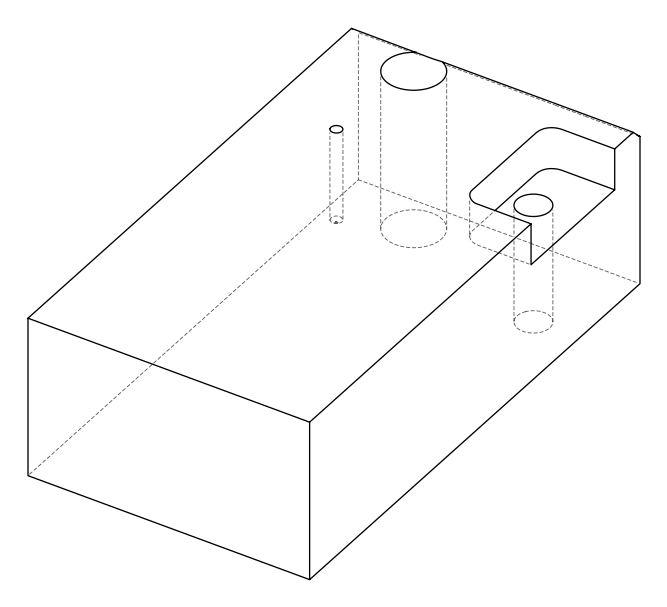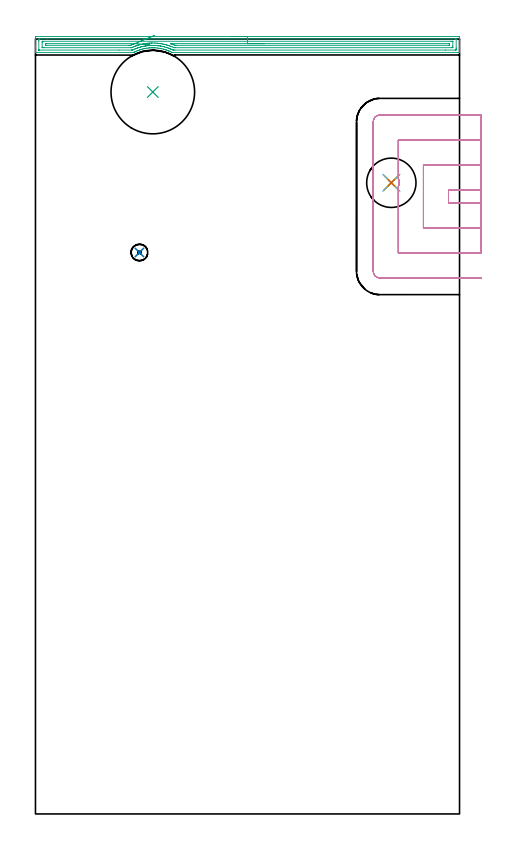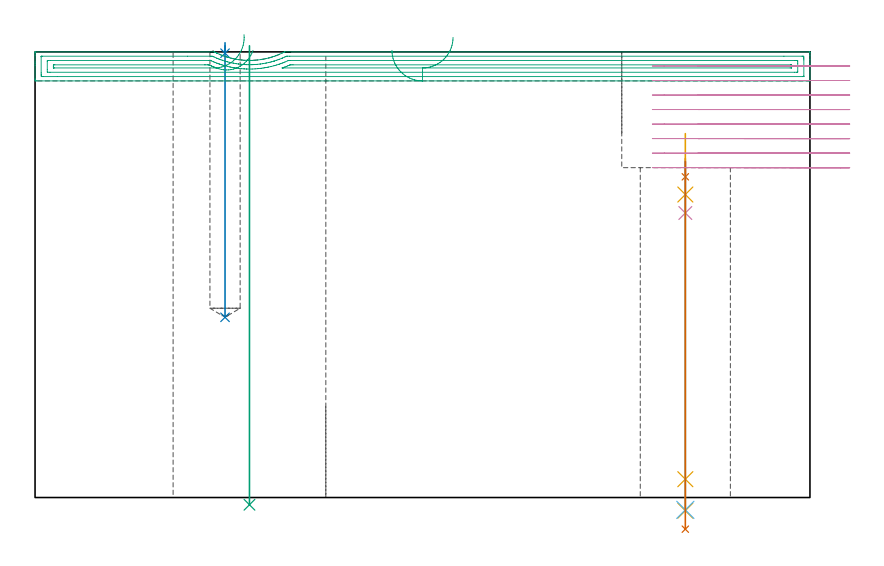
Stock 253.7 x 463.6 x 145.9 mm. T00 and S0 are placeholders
(PLAN: 10 operations, 8 tool changes, 25.1 min)
(1 SPOT_DRILL | STEP1HOLE_1 | NXT0321_9005460120000 | 0.06 min | 4448 mm3)
(2 SPOT_DRILL_1 | STEP1POCKET | NXT0321_9005460120000 | 0.03 min | 2 mm3)
(3 INDEXABLE_INSERT_DRILL_THROUGH_HOLE_FROM_SOLID | STEP1HOLE | NXT0302_038 | 0.6 min | 286345 mm3)
(4 DRILL_BLIND_HOLE_INTO_CENTER | STEP1HOLE_1 | UGT0301_494 | 0.08 min | 842 mm3)
(5 GUN_DRILL_THROUGH_HOLE | STEP1HOLE_1 | UGT0307_009 | 0.62 min | 11138 mm3)
(6 DRILL_TO_ENLARGE_THROUGH_HOLE | STEP1HOLE_1 | NXT0301_104 | 0.47 min | 5968 mm3)
(7 DRILL_TO_ENLARGE_THROUGH_HOLE_1 | STEP1HOLE_1 | UGT0301_394 | 0.49 min | 77252 mm3)
(8 DRILL_BLIND_HOLE_INTO_CENTER_1 | STEP1POCKET | UGT0301_494 | 0.36 min | 6486 mm3)
(9 AREA_MILL | FG_CHAMFER_SURFACE | UGT0205_001 | 8.3 min | 11401 mm3)
(10 MILL_SLOT | SLOT_PARTIAL_RECTANGULAR | UGT0201_094 | Follow Part, ap 5, ae 75% | 14.15 min | 245075 mm3)
(TOOL NXT0321_9005460120000 | NC Spot Drill, 142deg, 12mm, Carbide, Uncoated | D12 PA142 FL30 Z2)
(TOOL NXT0302_038 | Index. Insert Drill 50mm [880-D5000L50-04] | D50 PA176 FL200 Z2)
(TOOL UGT0301_494 | Carbide Drill 9.9 mm | D9.9 PA118 FL87 Z2)
(TOOL UGT0307_009 | Gun Drill 12 mm | D12 PA130 FL24 Z1)
(TOOL NXT0301_104 | Carbide Drill 14mm [860.1-1400-112A1-MM 2214] | D14 PA140 FL123 Z2)
(TOOL UGT0301_394 | Twist Drill 29.5 mm | D29.5 PA118 FL165 Z2)
(TOOL UGT0205_001 | Chamfer Mill 20 x 3 x 45 deg. | D20 FL50 Z2)
(TOOL UGT0201_094 | End mill 20 mm | D20 FL38 Z4)
(OP 1 SPOT_DRILL)
G17 G21 G94 G90
T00 M6
G54
G17 G0 G90 X212.9 Y377.6 S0 M3
G43 Z155.9 H0
G94 G81 G98 Z105. F250. R111.
G80
M5
M2
(OP 2 SPOT_DRILL_1)
G17 G21 G94 G90
T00 M6
G54
G17 G0 G90 X62.2 Y335.9 S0 M3
G43 Z155.9 H0
G94 G81 G98 Z145.474 F250. R148.9
G80
M5
M2
(OP 3 INDEXABLE_INSERT_DRILL_THROUGH_HOLE_FROM_SOLID)
G17 G21 G94 G90
T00 M6
G54
G17 G0 G90 X70.2 Y431.9 S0 M3
G43 Z155.9 H1
G94 G81 G98 Z-2.373 F250. R147.9
G80
M5
M2
(OP 4 DRILL_BLIND_HOLE_INTO_CENTER)
G17 G21 G94 G90
T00 M6
G54
G17 G0 G90 X212.9 Y377.6 S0 M3
G43 Z155.9 H0
G94 G81 G98 Z93.15 F250. R110.
G80
M5
M2
(OP 5 GUN_DRILL_THROUGH_HOLE)
G17 G21 G94 G90
T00 M6
G54
G17 G0 G90 X212.9 Y377.6 M8
G43 Z155.9 H0
Z119.148
S716 M3
G94 G1 Z99.202 F125. M26
G4 X.084
Z6. F250.
G4 X.084
Z-4.298 F125.
G4 X.084
M5
M9
G0 Z119.148
Z155.9
M2
(OP 6 DRILL_TO_ENLARGE_THROUGH_HOLE)
G17 G21 G94 G90
T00 M6
G54
G17 G0 G90 X212.9 Y377.6 S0 M3
G43 Z155.9 H1
G94 G73 G98 Z-4.048 F250. Q12.45 R110.
G80
M5
M2
(OP 7 DRILL_TO_ENLARGE_THROUGH_HOLE_1)
G17 G21 G94 G90
T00 M6
G54
G17 G0 G90 X212.9 Y377.6 S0 M3
G43 Z155.9 H0
G94 G73 G98 Z-10.363 F250. Q23.673 R110.
G80
M5
M2
(OP 8 DRILL_BLIND_HOLE_INTO_CENTER_1)
G17 G21 G94 G90
T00 M6
G54
G17 G0 G90 X62.2 Y335.9 S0 M3
G43 Z155.9 H0
G94 G81 G98 Z59. F250. R147.9
G80
M5
M2
(OP 9 AREA_MILL)
G17 G21 G94 G90
T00 M6
G54
G17 G0 G90 X116.85 Y465.1 S1061 M3
G43 Z155.9 H0
Z146.4
G94 G1 X116.888 Z145.528 F250.
X117.002 Z144.664
X117.191 Z143.812
X117.453 Z142.98
X117.787 Z142.174
X118.19 Z141.4
X118.658 Z140.664
X119.19 Z139.972
X119.779 Z139.329
X120.422 Z138.74
X121.114 Z138.209
X121.85 Z137.74
X122.624 Z137.337
X123.43 Z137.003
X124.262 Z136.741
X125.113 Z136.552
X125.978 Z136.438
X126.85 Z136.4
X253.098
X253.617 Y465.095 Z136.403
X253.69 Y465.091 Z136.406
X253.7 Y465.013 Z136.484
Y459.474 Z142.02
Y458.029 Z143.468
Y456.847 Z144.648
Y455.859 Z145.64
X253.697 Y455.728 Z145.765
X253.69 Y455.602 Z145.888
X253.544 Y455.6 Z145.9
X81.793
X81.699 Y455.605 Z145.891
X81.634 Y455.631 Z145.867
X81.454 Y455.72 Z145.778
X80.901 Y455.987 Z145.513
X80.009 Y456.39 Z145.107
X79.827 Y456.469 Z145.031
X79.757 Y456.498 Z145.001
X79.151 Y456.737 Z144.76
X78.843 Y456.847 Z144.651
X78.26 Y457.053 Z144.441
X77.999 Y457.141 Z144.359
X77.778 Y457.209 Z144.283
X77.332 Y457.354 Z144.139
X77.087 Y457.429 Z144.068
X76.979 Y457.458 Z144.039
X76.476 Y457.595 Z143.904
X75.585 Y457.803 Z143.695
X74.693 Y457.982 Z143.516
X73.802 Y458.128 Z143.367
X72.91 Y458.241 Z143.252
X72.019 Y458.324 Z143.173
X71.127 Y458.376 Z143.122
X70.681 Y458.391 Z143.106
X70.381 Y458.392 Z143.1
X70.238 Y458.395 Z143.102
X70.195 Y458.394
X69.344 Y458.375 Z143.12
X68.452 Y458.329 Z143.169
X68.41 Y458.325 Z143.172
X67.561 Y458.248 Z143.245
X66.669 Y458.138 Z143.357
X65.778 Y457.995 Z143.502
X64.886 Y457.818 Z143.679
X63.994 Y457.612 Z143.886
X63.595 Y457.508 Z143.99
X63.385 Y457.446 Z144.051
X63.103 Y457.362 Z144.132
X62.611 Y457.204 Z144.288
X62.398 Y457.139 Z144.36
X62.378 Y457.133 Z144.367
X62.211 Y457.077 Z144.417
X61.32 Y456.764 Z144.734
X61.272 Y456.745 Z144.752
X60.93 Y456.615 Z144.885
X60.428 Y456.403 Z145.094
X59.537 Y456.004 Z145.495
X59.468 Y455.971 Z145.528
X59.347 Y455.912 Z145.585
X58.947 Y455.72 Z145.778
X58.779 Y455.638 Z145.861
X58.701 Y455.605 Z145.891
X58.596 Y455.6 Z145.9
X0.156
X0.01 Y455.602 Z145.888
X0.003 Y455.727 Z145.765
X0. Y455.86 Z145.64
Y456.235 Z145.264
Y456.847 Z144.648
Y458.905 Z142.593
Y459.474 Z142.02
Y460.065 Z141.43
Y464.444 Z137.053
X0.004 Y464.729 Z136.769
X0.01 Y465.092 Z136.405
X0.227 Y465.096 Z136.402
X0.602 Y465.1 Z136.4
X126.85
Y463.686 Z137.814
X251.314 Y463.685 Z137.815
X251.485 Y463.684 Z137.816
X251.656 Y463.68 Z137.82
X251.69 Y463.678 Z137.822
X251.695 Y463.655 Z137.845
X251.697 Y463.628 Z137.872
X251.7 Y463.474 Z138.026
Y458.22 Z143.28
X251.696 Y457.723 Z143.777
X251.691 Y457.353 Z144.147
X251.665 Y457.021 Z144.479
X251.314 Y457.017 Z144.483
X251.142 Y457.015 Z144.485
X245.177 Y457.014 Z144.486
X83.407
X82.686 Y457.016 Z144.484
X82.512 Y457.017 Z144.483
X82.338 Y457.021 Z144.479
X82.102 Y457.125 Z144.375
X81.793 Y457.263 Z144.237
X81.012 Y457.614 Z143.886
X80.901 Y457.661 Z143.839
X80.753 Y457.723 Z143.777
X80.009 Y458.009 Z143.491
X79.543 Y458.18 Z143.32
X79.117 Y458.326 Z143.174
X78.304 Y458.599 Z142.901
X78.224 Y458.624 Z142.876
X78.186 Y458.636 Z142.864
X77.332 Y458.87 Z142.63
X76.956 Y458.968 Z142.532
X76.44 Y459.086 Z142.414
X75.799 Y459.227 Z142.273
X75.548 Y459.276 Z142.224
X74.696 Y459.435 Z142.065
X74.674 Y459.439 Z142.061
X74.455 Y459.474 Z142.026
X73.763 Y459.57 Z141.93
X73.651 Y459.584 Z141.916
X72.871 Y459.668 Z141.832
X72.652 Y459.689 Z141.811
X71.979 Y459.74 Z141.76
X71.689 Y459.759 Z141.741
X71.087 Y459.787 Z141.713
X70.756 Y459.799 Z141.701
X70.195 Y459.803 Z141.697
X69.864 Y459.799 Z141.701
X69.302 Y459.784 Z141.716
X68.998 Y459.773 Z141.727
X68.41 Y459.74 Z141.76
X68.156 Y459.723 Z141.777
X67.518 Y459.669 Z141.831
X67.337 Y459.652 Z141.848
X66.626 Y459.569 Z141.931
X66.54 Y459.559 Z141.941
X65.946 Y459.474 Z142.026
X65.764 Y459.445 Z142.055
X65.734 Y459.44 Z142.06
X65.008 Y459.311 Z142.189
X64.932 Y459.297 Z142.203
X64.841 Y459.279 Z142.221
X64.269 Y459.16 Z142.34
X64.125 Y459.129 Z142.371
X63.949 Y459.089 Z142.411
X63.548 Y458.992 Z142.508
X63.057 Y458.869 Z142.631
X62.84 Y458.811 Z142.689
X62.165 Y458.617 Z142.883
X62.15 Y458.612 Z142.888
X61.39 Y458.367 Z143.133
X61.272 Y458.327 Z143.173
X60.82 Y458.167 Z143.333
X60.38 Y458.007 Z143.493
X60.172 Y457.927 Z143.573
X59.653 Y457.723 Z143.777
X59.488 Y457.654 Z143.846
X58.596 Y457.257 Z144.243
X58.308 Y457.129 Z144.371
X58.062 Y457.021 Z144.479
X57.704 Y457.017 Z144.483
X57.532 Y457.015 Z144.485
X49.95 Y457.014 Z144.486
X2.387 Y457.015 Z144.485
X2.215 Y457.016 Z144.484
X2.044 Y457.02 Z144.48
X2.01 Y457.022 Z144.478
X2.005 Y457.045 Z144.455
X2.003 Y457.072 Z144.428
X2. Y457.226 Z144.274
Y462.48 Z139.02
X2.004 Y462.977 Z138.523
X2.009 Y463.347 Z138.153
X2.035 Y463.679 Z137.821
X2.387 Y463.683 Z137.817
X2.558 Y463.685 Z137.815
X7.305 Y463.686 Z137.814
X126.85
Y462.272 Z139.228
X248.637 Y462.271 Z139.229
X249.358 Y462.269 Z139.231
X249.529 Y462.267 Z139.233
X249.69 Y462.262 Z139.238
X249.695 Y462.101 Z139.399
X249.699 Y461.935 Z139.565
X249.7 Y459.307 Z142.193
X249.695 Y458.599 Z142.901
X249.693 Y458.438 Z143.062
X249.529 Y458.435 Z143.065
X248.809 Y458.429 Z143.071
X83.578
X83.218 Y458.431 Z143.069
X83.039 Y458.433 Z143.067
X82.951 Y458.435 Z143.065
X82.796 Y458.49 Z143.01
X81.793 Y458.925 Z142.575
X81.228 Y459.154 Z142.346
X80.901 Y459.276 Z142.224
X80.359 Y459.474 Z142.026
X80.009 Y459.596 Z141.904
X79.819 Y459.66 Z141.84
X79.117 Y459.883 Z141.617
X78.517 Y460.063 Z141.437
X78.224 Y460.142 Z141.358
X77.434 Y460.35 Z141.15
X77.332 Y460.374 Z141.126
X77.3 Y460.381 Z141.119
X76.44 Y460.567 Z140.933
X76.16 Y460.625 Z140.875
X75.548 Y460.736 Z140.764
X75.069 Y460.82 Z140.68
X74.656 Y460.882 Z140.618
X74.023 Y460.971 Z140.529
X73.763 Y461.002 Z140.498
X73.016 Y461.083 Z140.417
X72.871 Y461.096 Z140.404
X72.046 Y461.16 Z140.34
X71.087 Y461.21 Z140.29
X70.196 Y461.225 Z140.275
X69.322 Y461.206 Z140.294
X69.302
X68.471 Y461.166 Z140.334
X68.41 Y461.162 Z140.338
X67.64 Y461.106 Z140.394
X67.518 Y461.095 Z140.405
X66.83 Y461.026 Z140.474
X66.626 Y461.002 Z140.498
X66.039 Y460.926 Z140.574
X65.734 Y460.882 Z140.618
X65.266 Y460.808 Z140.692
X64.841 Y460.736 Z140.764
X64.509 Y460.676 Z140.824
X63.949 Y460.567 Z140.933
X63.767 Y460.529 Z140.971
X63.057 Y460.372 Z141.128
X63.039 Y460.368 Z141.132
X62.963 Y460.35 Z141.15
X62.329 Y460.188 Z141.312
X62.165 Y460.144 Z141.356
X61.639 Y459.99 Z141.51
X61.272 Y459.879 Z141.621
X60.961 Y459.78 Z141.72
X60.38 Y459.592 Z141.908
X60.291 Y459.562 Z141.938
X60.04 Y459.474 Z142.026
X59.636 Y459.329 Z142.171
X59.488 Y459.274 Z142.226
X58.997 Y459.081 Z142.419
X58.596 Y458.919 Z142.581
X58.368 Y458.822 Z142.678
X57.704 Y458.532 Z142.968
X57.515 Y458.453 Z143.047
X57.475 Y458.437 Z143.063
X57.433 Y458.434 Z143.066
X57.344 Y458.431 Z143.069
X56.984 Y458.429 Z143.071
X56.811 Y458.428 Z143.072
X5.063 Y458.429 Z143.071
X4.342 Y458.431 Z143.069
X4.171 Y458.433 Z143.067
X4.01 Y458.438 Z143.062
X4.005 Y458.599 Z142.901
X4.001 Y458.765 Z142.735
X4. Y461.393 Z140.107
X4.005 Y462.101 Z139.399
X4.007 Y462.262 Z139.238
X4.171 Y462.264 Z139.236
X4.891 Y462.271 Z139.229
X126.85 Y462.272 Z139.228
Y460.857 Z140.643
X247.228
X247.572 Y460.854 Z140.646
X247.634 Y460.852 Z140.648
X247.69 Y460.848 Z140.652
X247.7 Y460.35 Z141.15
X247.699 Y459.934 Z141.566
X247.698 Y459.882 Z141.618
X247.694 Y459.857 Z141.643
X247.691 Y459.85 Z141.65
X247.678 Y459.848 Z141.652
X247.542 Y459.844 Z141.656
X247.369 Y459.843 Z141.657
X84.47
X84.092 Y459.845 Z141.655
X83.578 Y459.85 Z141.65
X83.484 Y459.862 Z141.638
X83.359 Y459.915 Z141.585
X82.954 Y460.087 Z141.413
X82.686 Y460.196 Z141.304
X82.301 Y460.35 Z141.15
X81.793 Y460.542 Z140.958
X81.478 Y460.66 Z140.84
X81.164 Y460.772 Z140.728
X81.028 Y460.822 Z140.678
X80.964 Y460.848 Z140.652
X80.956 Y460.853 Z140.647
Y460.854 Z140.646
X81.039 Y460.856 Z140.644
X81.188 Y460.857 Z140.643
X81.276
X126.85
X127.722 Z140.681
X128.586 Z140.795
X129.438 Z140.983
X130.27 Z141.246
X131.076 Z141.58
X131.85 Z141.982
X132.586 Z142.451
X133.278 Z142.982
X133.921 Z143.572
X134.51 Z144.215
X135.041 Z144.907
X135.51 Z145.643
X135.913 Z146.417
X136.247 Z147.222
X136.509 Z148.054
X136.698 Z148.906
X136.812 Z149.771
X136.85 Z150.643
G0 Z155.9
X71.362 Y465.831
Z146.386
G1 X71.04 Y465.697 Z145.586
X70.655 Y465.536 Z144.82
X70.21 Y465.35 Z144.093
X69.708 Y465.14 Z143.411
X69.153 Y464.909 Z142.779
X68.549 Y464.656 Z142.202
X67.901 Y464.386 Z141.684
X67.215 Y464.099 Z141.229
X66.494 Y463.798 Z140.841
X65.744 Y463.485 Z140.522
X64.972 Y463.162 Z140.276
X64.183 Y462.833 Z140.103
X63.383 Y462.499 Z140.005
X62.578 Y462.162 Z139.984
X61.775 Y461.827 Z140.038
X60.979 Y461.494 Z140.168
X60.197 Y461.168 Z140.373
X59.434 Y460.849 Z140.651
X59.409 Y460.839 Z140.661
X59.285 Y460.791 Z140.709
X58.596 Y460.542 Z140.958
X58.455 Y460.489 Z141.011
X58.096 Y460.35 Z141.15
X57.818 Y460.238 Z141.262
X57.704 Y460.191 Z141.309
X57.194 Y459.975 Z141.525
X57.035 Y459.909 Z141.591
X56.931 Y459.868 Z141.632
X56.874 Y459.85 Z141.65
X56.811 Y459.848 Z141.652
X56.435 Y459.844 Z141.656
X55.919 Y459.843 Z141.657
X55.544
X6.472
X6.128 Y459.846 Z141.654
X6.066 Y459.848 Z141.652
X6.01 Y459.852 Z141.648
X6. Y460.35 Z141.15
X6.001 Y460.766 Z140.734
X6.002 Y460.818 Z140.682
X6.006 Y460.843 Z140.657
X6.009 Y460.85 Z140.65
X6.022 Y460.852 Z140.648
X6.158 Y460.856 Z140.644
X6.331 Y460.857 Z140.643
X59.176
X59.318 Y460.854 Z140.646
X59.414 Y460.851 Z140.649
X59.434 Y460.849 Z140.651
X60.294 Y460.768 Z140.77
X61.141 Y460.688 Z140.965
X61.967 Y460.61 Z141.232
X62.768 Y460.534 Z141.571
X63.535 Y460.462 Z141.979
X64.265 Y460.393 Z142.452
X64.951 Y460.329 Z142.988
X65.587 Y460.269 Z143.581
X66.17 Y460.214 Z144.228
X66.694 Y460.164 Z144.924
X67.156 Y460.121 Z145.662
X67.552 Y460.083 Z146.439
X67.88 Y460.052 Z147.247
X68.136 Y460.028 Z148.081
X68.318 Y460.011 Z148.933
X68.426 Y460.001 Z149.799
X68.458 Y459.998 Z150.671
X68.415 Y460.002 Z151.542
G0 Z155.9
M5
M2
(OP 10 MILL_SLOT)
G17 G21 G94 G90
T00 M6
G54
G17 G0 G90 X266.7 Y373.1 S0 M3
G43 Z156.033 H0
Z141.279
G94 G1 X263.7 F250.
X247.1 F500.
Y365.7
X263.7
X266.7 F250.
Y388.1
X263.7
X232.1 F500.
Y350.7
X263.7
X266.7 F250.
Y403.1
X263.7
X217.1 F500.
Y379.81
G2 X217.334 Y379.293 R4.748
X217.1 Y375.403 R4.758
G1 Y335.7
X263.7
X266.7 F250.
Y418.1
X263.7
X206. F500.
G3 X202.1 Y414.2 R3.9
G1 Y324.6
G3 X206. Y320.7 R3.9
G1 X263.7
X266.7 F250.
G0 Y373.1 Z136.525
G1 X263.7
X247.1 F500.
Y365.7
X263.7
X266.7 F250.
Y388.1
X263.7
X232.1 F500.
Y350.7
X263.7
X266.7 F250.
Y403.1
X263.7
X217.1 F500.
Y379.81
G2 X217.334 Y379.293 R4.748
X217.1 Y375.403 R4.758
G1 Y335.7
X263.7
X266.7 F250.
Y418.1
X263.7
X206. F500.
G3 X202.1 Y414.2 R3.9
G1 Y324.6
G3 X206. Y320.7 R3.9
G1 X263.7
X266.7 F250.
G0 Y373.1 Z131.771
G1 X263.7
X247.1 F500.
Y365.7
X263.7
X266.7 F250.
Y388.1
X263.7
X232.1 F500.
Y350.7
X263.7
X266.7 F250.
Y403.1
X263.7
X217.1 F500.
Y379.81
G2 X217.334 Y379.293 R4.748
X217.1 Y375.403 R4.758
G1 Y335.7
X263.7
X266.7 F250.
Y418.1
X263.7
X206. F500.
G3 X202.1 Y414.2 R3.9
G1 Y324.6
G3 X206. Y320.7 R3.9
G1 X263.7
X266.7 F250.
G0 Y373.1 Z127.016
G1 X263.7
X247.1 F500.
Y365.7
X263.7
X266.7 F250.
Y388.1
X263.7
X232.1 F500.
Y350.7
X263.7
X266.7 F250.
Y403.1
X263.7
X217.1 F500.
Y379.81
G2 X217.334 Y379.293 R4.748
X217.1 Y375.403 R4.758
G1 Y335.7
X263.7
X266.7 F250.
Y418.1
X263.7
X206. F500.
G3 X202.1 Y414.2 R3.9
G1 Y324.6
G3 X206. Y320.7 R3.9
G1 X263.7
X266.7 F250.
G0 Y373.1 Z122.262
G1 X263.7
X247.1 F500.
Y365.7
X263.7
X266.7 F250.
Y388.1
X263.7
X232.1 F500.
Y350.7
X263.7
X266.7 F250.
Y403.1
X263.7
X217.1 F500.
Y379.81
G2 X217.334 Y379.293 R4.748
X217.1 Y375.403 R4.758
G1 Y335.7
X263.7
X266.7 F250.
Y418.1
X263.7
X206. F500.
G3 X202.1 Y414.2 R3.9
G1 Y324.6
G3 X206. Y320.7 R3.9
G1 X263.7
X266.7 F250.
G0 Y373.1 Z117.508
G1 X263.7
X247.1 F500.
Y365.7
X263.7
X266.7 F250.
Y388.1
X263.7
X232.1 F500.
Y350.7
X263.7
X266.7 F250.
Y403.1
X263.7
X217.1 F500.
Y379.81
G2 X217.331 Y379.299 R4.747
X217.505 Y378.744 R4.755
X217.1 Y375.403 R4.758
G1 Y335.7
X263.7
X266.7 F250.
Y418.1
X263.7
X206. F500.
G3 X202.1 Y414.2 R3.9
G1 Y324.6
G3 X206. Y320.7 R3.9
G1 X263.7
X266.7 F250.
G0 Y373.1 Z112.754
G1 X263.7
X247.1 F500.
Y365.7
X263.7
X266.7 F250.
Y388.1
X263.7
X232.1 F500.
Y350.7
X263.7
X266.7 F250.
Y403.1
X263.7
X217.1 F500.
Y379.81
G2 X217.331 Y379.299 R4.747
X217.505 Y378.744 R4.755
X217.1 Y375.403 R4.758
G1 Y335.7
X263.7
X266.7 F250.
Y418.1
X263.7
X206. F500.
G3 X202.1 Y414.2 R3.9
G1 Y324.6
G3 X206. Y320.7 R3.9
G1 X263.7
X266.7 F250.
G0 Y373.1 Z108.
G1 X263.7
X247.1 F500.
Y365.7
X263.7
X266.7 F250.
Y388.1
X263.7
X232.1 F500.
Y350.7
X263.7
X266.7 F250.
Y403.1
X263.7
X217.1 F500.
Y379.81
G2 X217.334 Y379.293 R4.748
X217.1 Y375.403 R4.758
G1 Y335.7
X263.7
X266.7 F250.
Y418.1
X263.7
X206. F500.
G3 X202.1 Y414.2 R3.9
G1 Y324.6
G3 X206. Y320.7 R3.9
G1 X263.7
X266.7 F250.
G0 Z156.033
M5
M2
